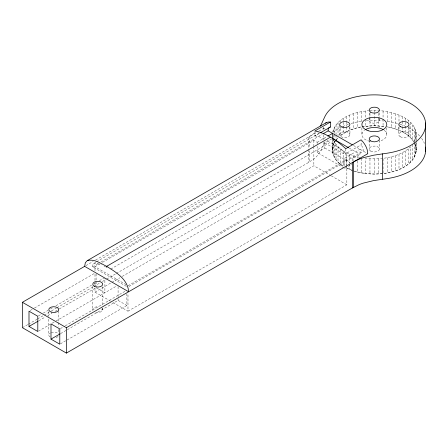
<?xml version="1.0" encoding="UTF-8"?>
<svg xmlns="http://www.w3.org/2000/svg" width="448" height="448" viewBox="0 0 448 448"><rect width="100%" height="100%" fill="white"/><g stroke="black" fill="none" stroke-linecap="round" stroke-linejoin="round"><path stroke-width="0.34" stroke-dasharray="2.24 1.68" d="M110.583 301.134L94.982 292.13L94.987 288.014M94.987 285.264L94.987 281.148M94.987 280.459L94.993 273.594M94.993 270.844L94.993 266.728L101.041 263.234M112.98 302.523L127.977 311.181L127.988 293.328M344.047 167.972L317.15 152.438L317.15 146.345M317.15 143.634L317.15 142.279L313.852 140.375L101.646 262.886M317.15 152.438L324.85 147.997L324.85 142.918L331.363 139.154M344.646 165.603L344.646 158.155L360.046 149.262L360.046 154.347L352.346 158.788L352.346 161.33M318.954 131.079L323.753 128.313L323.831 126.89M333.318 139.698C335.149 144.458 338.974 148.126 343.174 150.864L343.174 166.102C334.533 161.487 328.642 149.576 335.395 140.997M369.958 110.578C387.313 108.931 424.122 117.69 414.232 142.145M353.371 170.873C373.99 178.052 419.866 174.496 416.287 142.974M332.629 132.132C336.868 116.99 354.816 111.961 368.721 110.69M116.306 273.476L308.353 162.602L314.087 158.749A44.19 25.514 0 0 0 316.82 156.251L321.182 150.293L324.766 142.229A51.33 29.635 0 0 1 326.049 139.86M335.362 140.885C328.619 149.526 334.404 161.521 343.174 166.102M336.028 140.05L338.022 137.794L336.426 139.597M95.917 262.13L93.094 263.934L92.568 266.862L126.661 286.546M415.061 143.965C421.691 162.551 397.309 172.11 383.062 173.589L383.062 158.346C393.019 157.018 403.262 153.854 410.665 146.77L410.665 162.008M95.53 260.075L310.554 135.929L314.087 133.347A44.19 25.514 0 0 0 315.05 132.541M340.413 135.666C346.438 130.906 353.903 128.279 361.379 126.868C353.903 128.33 346.489 130.956 340.413 135.666L340.413 127.355M93.671 267.495L94.993 266.728L126.19 284.738M85.854 265.658L93.111 261.47M310.554 135.929L318.354 131.426M96.527 261.783L319.995 132.759M314.972 130.928L314.972 135.94L319.71 133.207M92.568 266.862L98.622 263.368M101.046 261.968L322.095 134.35M317.15 142.279L327.219 136.466M30.206 310.486L33.835 308.392M34.44 308.045L94.881 273.146M110.768 269.052L330.35 142.279L340.34 148.68L345.727 153.698L361.127 144.81L361.127 141.047M38.399 315.913L40.818 314.518M43.238 313.124L48.07 310.33M50.49 308.935L52.304 307.888M55.927 305.794L91.588 285.208M94.007 283.814L97.031 282.066M99.445 280.672L103.678 278.23M22.4 327.695L27.854 324.548M28.459 324.195L36.938 319.301M37.548 318.948L43.602 315.454M44.212 315.101L49.056 312.301M51.481 310.906L56.325 308.106M56.935 307.754L93.285 286.77M93.89 286.418L99.949 282.923M102.368 281.523L106.002 279.423M106.613 279.076L115.696 273.829M38.668 320.841L45.315 316.999M47.734 315.605L51.968 313.163M54.986 311.416L58.615 309.327M59.22 308.974L96.09 287.689L104.888 292.768L104.888 278.225M94.982 292.13L111.306 282.705M111.91 282.358L119.773 277.822M122.192 276.427L313.852 165.777L330.652 175.47M38.399 331.156L51.699 323.478M52.203 323.187L55.328 321.384M55.927 321.037L116.273 286.199M127.988 285.774L346.847 159.426L344.646 158.155M128.974 286.485L363.345 151.172L362.818 147.638L361.127 144.81M60.396 328.614L64.63 326.172M65.234 325.825L125.07 291.278M344.646 168.314L352.346 163.867M60.665 333.542L66.707 330.053M67.312 329.7L118.087 300.39L126.885 305.469L126.885 293.692M60.396 343.851L66.444 340.362M67.049 340.015L126.885 305.469M127.977 311.181L346.847 184.822L346.847 165.603M93.498 263.53L96.113 263.077L101.394 264.785M362.051 126.75L372.758 125.67L385.118 126.482M361.99 126.778L374.343 125.686L385.487 126.588M382.441 173.645L374.343 174.115L365.624 173.589L365.624 158.346L374.343 158.878L382.441 158.402M314.972 135.94L318.158 136.36L324.234 138.93M354.676 171.254L365.624 173.589M414.232 127.176L414.232 142.419C408.531 133.123 397.522 128.934 387.302 126.868C399.431 129.158 415.307 135.694 416.287 149.901M343.174 150.864C348.712 154.342 354.99 156.447 361.379 157.69M352.766 170.666L346.276 167.894L346.276 165.816M346.276 167.894L352.755 170.643M104.048 266.056L105.482 266.795M105.986 267.07L106.982 267.607M327.169 140.482L330.35 142.279M323.753 128.313L325.399 129.265M353.472 145.471L367.746 153.709M349.283 148.131L360.046 154.347M324.85 142.918L352.346 158.788M324.85 147.997L349.955 162.49M331.251 175.818L346.847 184.822M416.287 134.663L416.287 140.202M416.058 132.132L416.058 141.35M416.058 141.826L416.058 152.432M415.369 129.623L415.369 141.4M415.369 143.853L415.369 154.935M414.232 142.834L414.232 157.382M412.658 124.813L412.658 140.05M412.658 144.508L412.658 159.751M410.665 122.55L410.665 137.794M409.03 125.854L409.03 134.663M408.274 120.428L408.274 121.811M408.274 127.355L408.274 135.666M408.274 148.893L408.274 164.136M405.513 118.457L405.513 133.694M405.513 150.864L405.513 166.102M402.405 116.665L402.405 120.82M402.405 121.514L402.405 126.364M402.405 127.058L402.405 131.902M402.405 152.656L402.405 167.894M398.994 115.069L398.994 121.996M398.994 126.846L398.994 130.312M398.994 154.252L398.994 169.49M398.765 127.21L398.765 134.663M395.315 113.691L395.315 128.929M395.315 155.63L395.315 170.873M391.401 112.538L391.401 127.781M391.401 156.783L391.401 172.021M387.302 111.63L387.302 122.018M387.302 157.69L387.302 172.928M386.786 127.887L386.786 134.663M383.062 110.975L383.062 118.597M383.062 119.286L383.062 126.213M379.473 112.84L379.473 116.906M379.473 117.583L379.473 120.294M379.473 140.224L379.473 149.027M378.728 113.35L378.728 116.81M378.728 117.505L378.728 125.815M378.728 158.743L378.728 173.981M374.343 110.443L374.343 111.832M374.343 112.521L374.343 125.686M374.343 158.878L374.343 174.115M369.958 113.35L369.958 116.81M369.958 117.505L369.958 125.815M369.958 158.743L369.958 173.981M369.208 112.84L369.208 116.906M369.208 117.583L369.208 120.294M369.208 140.224L369.208 149.027M365.624 110.975L365.624 118.597M365.624 119.286L365.624 126.213M361.9 127.887L361.9 134.663M361.379 111.63L361.379 122.018M361.379 158.385L361.379 172.928M357.286 112.538L357.286 127.781M357.286 156.783L357.286 158.166M357.286 160.938L357.286 172.021M353.371 113.691L353.371 128.929M353.371 155.63L353.371 160.479M349.922 127.21L349.922 134.663A5.135 2.962 0 0 1 342.222 137.228A5.135 2.962 0 0 1 342.222 132.093A5.135 2.962 0 0 1 349.922 134.663M349.692 115.069L349.692 121.996M349.692 126.846L349.692 130.312M349.692 154.252L349.692 163.257M349.692 163.951L349.692 169.49M346.847 159.426L346.847 164.914M346.276 116.665L346.276 120.82M346.276 121.514L346.276 126.364M346.276 127.058L346.276 131.902M346.276 152.656L346.276 165.127M345.727 148.686L345.727 153.698M343.174 118.457L343.174 133.694M340.413 120.428L340.413 121.811M340.413 148.893L340.413 164.136M339.657 125.177L339.657 134.663M338.022 122.55L338.022 135.716M338.022 146.77L338.022 162.008M336.028 124.813L336.028 134.512M336.028 135.201L336.028 139.356M336.028 144.508L336.028 159.751M334.454 127.176L334.454 133.414M334.454 134.103L334.454 138.258M334.454 141.03L334.454 157.382M333.318 129.623L333.318 132.395M333.318 135.167L333.318 137.939M333.318 138.634L333.318 154.935M332.629 137.883L332.629 152.432M332.399 139.507L332.399 149.901M323.607 127.361L323.607 130.105M323.607 134.915L323.607 139.72M323.607 142.464L323.607 145.208M313.852 140.375L313.852 145.869M313.852 146.552L313.852 165.777M309.635 136.438L309.635 148.109M309.635 150.853L309.635 161.84M308.353 137.2L308.353 148.87M308.353 149.559L308.353 162.602M118.087 286.535L118.087 298.312M118.087 299.006L118.087 300.39M102.71 286.843L102.71 305.374M102.71 308.123L102.71 309.495M96.09 273.834L96.09 287.689M92.764 286.356L92.764 309.697M58.722 310.968L58.722 321.955M58.722 322.638L58.722 326.76M58.722 329.504L58.722 333.62M48.77 311.657L48.77 316.462M48.77 319.206L48.77 334.998M333.351 132.065A51.33 29.635 0 0 1 341.449 127.154M342.642 126.594A51.33 29.635 0 0 1 349.854 123.855M351.042 123.497A51.33 29.635 0 0 1 361.06 121.274M366.313 120.63A51.33 29.635 0 0 1 382.374 120.63M387.626 121.274A51.33 29.635 0 0 1 399.42 124.046M400.008 124.236A51.33 29.635 0 0 1 406.045 126.594M408.402 127.73A51.33 29.635 0 0 1 420.078 136.444M421.59 138.32A51.33 29.635 0 0 1 424.435 143.433M378.79 118.81A5.135 2.962 0 0 1 374.343 123.256A5.135 2.962 0 0 1 369.897 118.81M384.216 130.29A12.443 7.185 0 0 1 379.406 141.221M369.886 141.366A12.443 7.185 0 0 1 364.47 130.29M58.055 336.431A4.978 2.873 0 0 1 55.031 337.77M50.226 337.025A4.978 2.873 0 0 1 50.226 332.965M51.257 332.506A4.978 2.873 0 0 1 58.055 333.558M101.959 308.073A4.978 2.873 0 0 1 101.377 311.556A4.978 2.873 0 0 1 95.402 312.133M92.977 310.436A4.978 2.873 0 0 1 98.857 306.796M370.714 151.122A5.135 2.962 0 0 0 379.299 149.794A5.135 2.962 0 0 0 373.016 146.166A5.135 2.962 0 0 0 370.714 151.122M400.266 136.758A5.135 2.962 0 0 0 408.85 135.425A5.135 2.962 0 0 0 402.567 131.796A5.135 2.962 0 0 0 400.266 136.758"/><path stroke-width="0.67" d="M425.443 147.112A51.33 29.635 0 0 1 387.626 178.522L373.666 180.594L363.339 183.109A44.19 25.514 0 0 0 359.016 184.688L352.346 187.998L66.394 353.091L22.4 327.695L22.4 302.294L84.644 266.358L85.333 262.679L87.254 260.641L326.357 122.595L328.227 122.035L330.372 122.041L330.372 127.053L320.303 132.866M320.533 126.006L324.766 116.833A51.33 29.635 0 0 1 410.637 103.544A51.33 29.635 0 0 1 387.626 153.126L373.666 155.193L363.339 157.713A44.19 25.514 0 0 0 359.016 159.286L354.547 161.33L66.394 327.695L22.4 302.294M329.078 127.518L328.188 129.114L328.149 130.85L352.274 144.777M325.595 123.105L326.357 122.595M330.372 122.041L314.972 130.928C326.642 133.51 337.109 140.588 345.727 148.686L361.127 139.793C364.717 143.55 367.73 148.355 367.746 153.709L354.547 161.33M323.305 133.65L328.149 130.85M327.813 136.125L332.55 133.392L332.55 138.471L348.69 147.79M87.254 260.641C94.108 258.569 100.75 263.458 106.641 266.358L330.35 137.2M28.997 326.424L37.8 331.503L37.8 316.266L28.997 311.186L28.997 326.424L38.063 321.188M50.994 339.125L59.791 344.204L59.791 328.961L50.994 323.882L50.994 339.125L60.06 333.889M329.588 127.232L330.372 127.053M84.644 266.358L128.638 291.754C127.876 279.502 116.094 272.143 106.641 266.358M425.6 122.948L425.6 151.452M382.469 153.793L382.469 179.194M353.662 161.857L353.662 187.258M352.346 162.602L352.346 187.998M66.394 327.695L66.394 353.091M365.546 129.578A12.443 7.185 0 0 1 383.141 129.578M370.714 112.23A5.135 2.962 0 0 0 379.299 110.902A5.135 2.962 0 0 0 373.016 107.268A5.135 2.962 0 0 0 370.714 112.23M368.122 130.721A12.443 7.185 0 0 0 386.786 124.499A12.443 7.185 0 0 0 368.122 118.278A12.443 7.185 0 0 0 368.122 130.721M342.222 127.07A5.135 2.962 0 0 0 349.922 124.499A5.135 2.962 0 0 0 342.222 121.934A5.135 2.962 0 0 0 342.222 127.07M370.714 140.963A5.135 2.962 0 0 0 379.299 139.636A5.135 2.962 0 0 0 373.016 136.007A5.135 2.962 0 0 0 370.714 140.963M400.266 126.594A5.135 2.962 0 0 0 408.85 125.266A5.135 2.962 0 0 0 402.567 121.638A5.135 2.962 0 0 0 400.266 126.594M94.343 286.3A4.978 2.873 0 0 0 102.586 284.844A4.978 2.873 0 0 0 96.281 281.45A4.978 2.873 0 0 0 94.343 286.3M51.257 312.082A4.978 2.873 0 0 0 58.722 309.596A4.978 2.873 0 0 0 51.257 307.11A4.978 2.873 0 0 0 51.257 312.082"/></g></svg>
